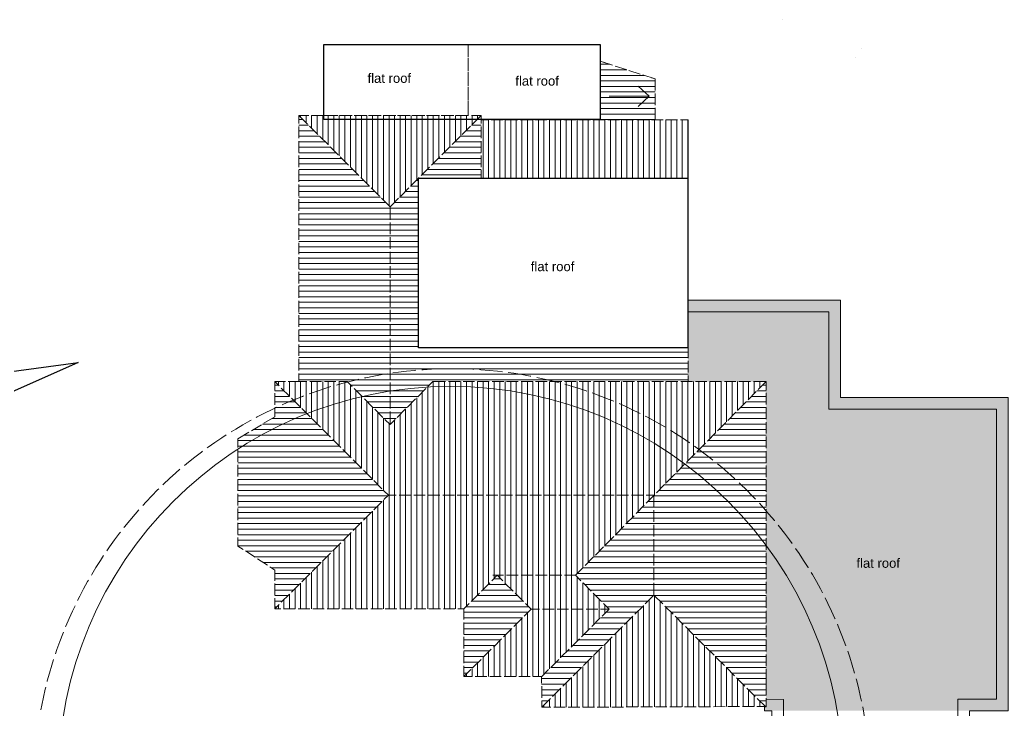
# Model space of a CAD drawing. Header units: millimetres. Extents: x -5841 to 140562, y 1006 to 102310.
# Drawn here: x 111245 to 136772, y 14093 to 31917 of the extents above; entities that cross this region are included whole.
import ezdxf

# ---------------------------------------------------------------- set-up
doc = ezdxf.new("R2010")
doc.units = ezdxf.units.MM
doc.header["$LTSCALE"] = 10
for name, color, linetype in [('PDF18_0', 7, 'Continuous'), ('PDF18_A010T4', 7, 'Continuous'), ('PDF18_Text', 7, 'Continuous')]:
    doc.layers.add(name, color=color, linetype=linetype)
doc.layers.add('PDF18_KD - WALL - LOADBEARING', color=253, linetype='Continuous', true_color=0xc0ab87)
doc.layers.add('PDF18_SURVEY_POINTS', color=251, linetype='Continuous', true_color=0x636466)
doc.styles.add('PDF ArialMT', font='arial.ttf')
picture_1 = doc.add_image_def('image6.png', size_in_pixel=(612, 2246))
picture_2 = doc.add_image_def('image7.png', size_in_pixel=(1380, 2192))

msp = doc.modelspace()

# ---------------------------------------------------------------- linework, layer by layer
at = {"layer": 'PDF18_0', "lineweight": 0}
for points in [[(119101.3, 30961.6), (119101.3, 31278), (119427.2, 31278)], [(119502.4, 31278), (119802.9, 31278)], [(119878.1, 31278), (120177.6, 31278)], [(120252.7, 31278), (120552.2, 31278)], [(120627.4, 31278), (120927.9, 31278)], [(121003.1, 31278), (121302.6, 31278)], [(121377.7, 31278), (121677.2, 31278)], [(121752.3, 31278), (122052.9, 31278)], [(122128, 31278), (122427.5, 31278)], [(122502.7, 31278), (122828.6, 31278), (122828.6, 30961.6)], [(122828.6, 31012.4), (122828.6, 31278), (122992.7, 31278)], [(123067.8, 31278), (123367.3, 31278)], [(123442.5, 31278), (123742, 31278)], [(123817.1, 31278), (124117.7, 31278)], [(124192.8, 31278), (124492.3, 31278)], [(124567.4, 31278), (124866.9, 31278)], [(124942.1, 31278), (125242.6, 31278)], [(125317.8, 31278), (125617.3, 31278)], [(125692.4, 31278), (125991.9, 31278)], [(126016.3, 31278), (126231.1, 31278), (126231.1, 30993.3)], [(126231.1, 31278), (126231.1, 31096), (126231.1, 31278), (126067.1, 31278)], [(122828.6, 30637.7), (122828.6, 30937.2)], [(119101.3, 30586.9), (119101.3, 30887.5)], [(122828.6, 30887.5), (122828.6, 30586.9)], [(126548.6, 30745.7), (126231.1, 30847.3), (126374, 30801.8)], [(126906.3, 30630.3), (126620.6, 30722.4)], [(119101.3, 30212.3), (119101.3, 30511.8)], [(122828.6, 30263.1), (122828.6, 30562.6)], [(122828.6, 30511.8), (122828.6, 30212.3)], [(127263, 30516), (126977.2, 30608.1)], [(127333.9, 30492.8), (127652.4, 30390.1), (127652.4, 30089.5), (127652.4, 30390.1), (127563.5, 30418.7)], [(119101.3, 29836.6), (119101.3, 30137.2)], [(122828.6, 29887.4), (122828.6, 30188)], [(122828.6, 30137.2), (122828.6, 29836.6)], [(126469.2, 29941.4), (127499, 29941.4), (127215.3, 30202.8)], [(127499, 29941.4), (127215.3, 29680)], [(119427.2, 29446.1), (119101.3, 29446.1), (119101.3, 29762.5)], [(122828.6, 29762.5), (122828.6, 29446.1), (122502.7, 29446.1)], [(122828.6, 29547.7), (122828.6, 29812.3)], [(118451.5, 29237.6), (118451.5, 29446.1), (118706.5, 29446.1)], [(118451.5, 29446.1), (118674.8, 29223.8)], [(119081.2, 29446.1), (118781.7, 29446.1)], [(119456.9, 29446.1), (119156.3, 29446.1)], [(119802.9, 29446.1), (119502.4, 29446.1)], [(119831.5, 29446.1), (119532, 29446.1)], [(120177.6, 29446.1), (119878.1, 29446.1)], [(120206.2, 29446.1), (119906.7, 29446.1)], [(120552.2, 29446.1), (120252.7, 29446.1)], [(120581.9, 29446.1), (120281.3, 29446.1)], [(120927.9, 29446.1), (120627.4, 29446.1)], [(120956.5, 29446.1), (120657, 29446.1)], [(121302.6, 29446.1), (121003.1, 29446.1)], [(121331.1, 29446.1), (121031.6, 29446.1)], [(121677.2, 29446.1), (121377.7, 29446.1)], [(121706.8, 29446.1), (121406.3, 29446.1)], [(122052.9, 29446.1), (121752.3, 29446.1)], [(122081.5, 29446.1), (121782, 29446.1)], [(122427.5, 29446.1), (122128, 29446.1)], [(122456.1, 29446.1), (122156.6, 29446.1)], [(122831.8, 29446.1), (122531.3, 29446.1)], [(123162, 29237.6), (123162, 29446.1), (122907, 29446.1)], [(123162, 29446.1), (122938.7, 29223.8)], [(126045.9, 29338.1), (126231.1, 29338.1), (126231.1, 29520.2), (126231.1, 29338.1)], [(118451.5, 28861.9), (118451.5, 29162.5)], [(118727.7, 29170.9), (118939.4, 28958.2)], [(122885.8, 29170.9), (122673.1, 28958.2)], [(123161, 29338.1), (123356.7, 29338.1)], [(123346.2, 29338.1), (123162, 29338.1)], [(123162, 29162.5), (123162, 28863)], [(123721.9, 29338.1), (123421.3, 29338.1)], [(123431.9, 29338.1), (123731.4, 29338.1)], [(124096.5, 29338.1), (123795.9, 29338.1)], [(123806.5, 29338.1), (124107.1, 29338.1)], [(124471.1, 29338.1), (124171.6, 29338.1)], [(124182.2, 29338.1), (124481.7, 29338.1)], [(124846.8, 29338.1), (124546.3, 29338.1)], [(124556.9, 29338.1), (124856.4, 29338.1)], [(125221.5, 29338.1), (124920.9, 29338.1)], [(124931.5, 29338.1), (125232.1, 29338.1)], [(125596.1, 29338.1), (125296.6, 29338.1)], [(125307.2, 29338.1), (125606.7, 29338.1)], [(125970.8, 29338.1), (125671.3, 29338.1)], [(125681.8, 29338.1), (125981.3, 29338.1)], [(126056.5, 29338.1), (126357, 29338.1)], [(126432.2, 29338.1), (126731.7, 29338.1)], [(126806.8, 29338.1), (127106.3, 29338.1)], [(127181.5, 29338.1), (127482, 29338.1)], [(127557.2, 29338.1), (127856.7, 29338.1)], [(127931.8, 29338.1), (128231.3, 29338.1)], [(128502.2, 29183.6), (128502.2, 29338.1), (128306.4, 29338.1)], [(128502.2, 25398.1), (128502.2, 29230.2), (128502.2, 28729.6)], [(128502.2, 28807.9), (128502.2, 29108.5)], [(118992.3, 28905.3), (119205, 28693.6)], [(122620.2, 28905.3), (122408.5, 28693.6)], [(118451.5, 28487.3), (118451.5, 28787.8)], [(119257.9, 28639.7), (119469.6, 28428)], [(122355.6, 28639.7), (122142.9, 28428)], [(123162, 28787.8), (123162, 28487.3)], [(128502.2, 28433.3), (128502.2, 28733.9)], [(118451.5, 28112.6), (118451.5, 28412.1)], [(119522.5, 28375.1), (119735.2, 28163.4)], [(122089.9, 28375.1), (121878.3, 28163.4)], [(123162, 28413.2), (123162, 28112.6)], [(128502.2, 28058.7), (128502.2, 28358.2)], [(119788.1, 28109.5), (119999.8, 27897.8)], [(121825.4, 28109.5), (121612.7, 27897.8)], [(118451.5, 27736.9), (118451.5, 28037.5)], [(120053.8, 27844.9), (120265.4, 27632.2)], [(121559.7, 27844.9), (121348.1, 27632.2)], [(121543.9, 27550.7), (121543.9, 27829), (121797.9, 27829)], [(121873, 27829), (122173.6, 27829)], [(122248.7, 27829), (122548.2, 27829)], [(122623.3, 27829), (122922.8, 27829)], [(122998, 27829), (123298.5, 27829)], [(123162, 28037.5), (123162, 27829)], [(123373.7, 27829), (123673.2, 27829)], [(123748.3, 27829), (124047.8, 27829)], [(124123, 27829), (124423.5, 27829)], [(124498.7, 27829), (124798.2, 27829)], [(124873.3, 27829), (125172.8, 27829)], [(125247.9, 27829), (125548.5, 27829)], [(125623.6, 27829), (125923.1, 27829)], [(125998.3, 27829), (126297.8, 27829)], [(126372.9, 27829), (126673.5, 27829)], [(126748.6, 27829), (127048.1, 27829)], [(127123.3, 27829), (127422.8, 27829)], [(127497.9, 27829), (127798.5, 27829)], [(127873.6, 27829), (128173.1, 27829)], [(128248.2, 27829), (128502.2, 27829)], [(128502.2, 27683), (128502.2, 27983.5)], [(118451.5, 27362.3), (118451.5, 27662.8)], [(120318.3, 27579.2), (120531.1, 27367.6)], [(121295.2, 27579.2), (121082.4, 27367.6)], [(128502.2, 27308.3), (128502.2, 27608.9)], [(120584, 27314.7), (120806.2, 27091.4), (121029.5, 27314.7)], [(121543.9, 27176), (121543.9, 27476.6)], [(118451.5, 26987.6), (118451.5, 27287.1)], [(120806.2, 27091.4), (120806.2, 26754.8)], [(121543.9, 26801.4), (121543.9, 27100.9)], [(128502.2, 26933.7), (128502.2, 27233.2)], [(118451.5, 26613), (118451.5, 26912.5)], [(128502.2, 26558), (128502.2, 26858.5)], [(120806.2, 26679.7), (120806.2, 26380.2)], [(121543.9, 26425.7), (121543.9, 26726.2)], [(118451.5, 26237.3), (118451.5, 26537.9)], [(120806.2, 26305), (120806.2, 26004.5)], [(121543.9, 26051), (121543.9, 26351.6)], [(128502.2, 26183.3), (128502.2, 26483.9)], [(118451.5, 25862.7), (118451.5, 26162.2)], [(128502.2, 25808.7), (128502.2, 26108.2)], [(118451.5, 25488), (118451.5, 25787.5)], [(120806.2, 25930.4), (120806.2, 25629.8)], [(121543.9, 25676.4), (121543.9, 25975.9)], [(120806.2, 25554.7), (120806.2, 25255.2)], [(121543.9, 25300.7), (121543.9, 25601.3)], [(128502.2, 25433), (128502.2, 25733.6)], [(118451.5, 25112.3), (118451.5, 25412.9)], [(128502.2, 25058.4), (128502.2, 25358.9)], [(118451.5, 24737.7), (118451.5, 25037.2)], [(120806.2, 25180.1), (120806.2, 24879.5)], [(121543.9, 24926.1), (121543.9, 25226.6)], [(120806.2, 24805.4), (120806.2, 24504.9)], [(121543.9, 24551.4), (121543.9, 24850.9)], [(128502.2, 24683.7), (128502.2, 24983.2)], [(118451.5, 24363), (118451.5, 24662.5)], [(128502.2, 24676.3), (132437, 24676.3), (132437, 22166), (136771.8, 22166), (136771.8, 14081.6), (135771.7, 14081.6), (135771.7, 8693.8), (130667.5, 8693.8), (130667.5, 14076.3), (130477, 14080.5), (130477, 14188.5)], [(128502.2, 24308), (128502.2, 24608.6)], [(118451.5, 23987.3), (118451.5, 24287.9)], [(120806.2, 24429.7), (120806.2, 24130.2)], [(121543.9, 24175.7), (121543.9, 24476.3)], [(128502.2, 24376.8), (132137.5, 24376.8), (132137.5, 21866.5), (136472.3, 21866.5), (136472.3, 14381.1), (135472.2, 14381.1), (135472.2, 8993.3), (130967, 8993.3), (130967, 14368.4), (130517.2, 14380)], [(120806.2, 24055.1), (120806.2, 23754.5)], [(121543.9, 23801.1), (121543.9, 24101.6)], [(128502.2, 23933.4), (128502.2, 24233.9)], [(118451.5, 23612.7), (118451.5, 23912.2)], [(128502.2, 23558.7), (128502.2, 23858.2)], [(118451.5, 23238.1), (118451.5, 23537.6)], [(120806.2, 23680.4), (120806.2, 23379.9)], [(121797.9, 23448.7), (121543.9, 23448.7), (121543.9, 23725.9)], [(120806.2, 23304.7), (120806.2, 23005.2)], [(122173.6, 23448.7), (121873, 23448.7)], [(122548.2, 23448.7), (122248.7, 23448.7)], [(122922.8, 23448.7), (122623.3, 23448.7)], [(123298.5, 23448.7), (122998, 23448.7)], [(123673.2, 23448.7), (123373.7, 23448.7)], [(124047.8, 23448.7), (123748.3, 23448.7)], [(124423.5, 23448.7), (124123, 23448.7)], [(124798.2, 23448.7), (124498.7, 23448.7)], [(125172.8, 23448.7), (124873.3, 23448.7)], [(125548.5, 23448.7), (125247.9, 23448.7)], [(125923.1, 23448.7), (125623.6, 23448.7)], [(126297.8, 23448.7), (125998.3, 23448.7)], [(126673.5, 23448.7), (126372.9, 23448.7)], [(127048.1, 23448.7), (126748.6, 23448.7)], [(127422.8, 23448.7), (127123.3, 23448.7)], [(127798.5, 23448.7), (127497.9, 23448.7)], [(128173.1, 23448.7), (127873.6, 23448.7)], [(128502.2, 23448.7), (128248.2, 23448.7)], [(128502.2, 23184.1), (128502.2, 23483.6)], [(118451.5, 22862.4), (118451.5, 23162.9)], [(128502.2, 22808.4), (128502.2, 23109)], [(118451.5, 22787.2), (118451.5, 22578.7), (118179.5, 22578.7)], [(120806.2, 22930.1), (120806.2, 22629.5)], [(128502.2, 22578.7), (128502.2, 22733.3)], [(118104.4, 22578.7), (117831.3, 22578.7), (117831.3, 22349.1)], [(117831.3, 22578.7), (117946.7, 22463.4)], [(118662.1, 22578.7), (118451.5, 22578.7)], [(119036.7, 22578.7), (118736.2, 22578.7)], [(119411.4, 22578.7), (119111.9, 22578.7)], [(119827.3, 22447.5), (119697.1, 22578.7), (119486.5, 22578.7)], [(120806.2, 22555.5), (120806.2, 22254.9)], [(122242.3, 22578.7), (121916.4, 22578.7), (121786.2, 22447.5)], [(122617, 22578.7), (122317.5, 22578.7)], [(122991.6, 22578.7), (122692.1, 22578.7)], [(123367.3, 22578.7), (123066.8, 22578.7)], [(123742, 22578.7), (123442.5, 22578.7)], [(124116.6, 22578.7), (123817.1, 22578.7)], [(124492.3, 22578.7), (124191.7, 22578.7)], [(124866.9, 22578.7), (124567.4, 22578.7)], [(125241.6, 22578.7), (124942.1, 22578.7)], [(125617.3, 22578.7), (125316.7, 22578.7)], [(125991.9, 22578.7), (125692.4, 22578.7)], [(126366.6, 22578.7), (126067.1, 22578.7)], [(126742.3, 22578.7), (126441.7, 22578.7)], [(127116.9, 22578.7), (126816.3, 22578.7)], [(127491.5, 22578.7), (127192, 22578.7)], [(127867.2, 22578.7), (127566.7, 22578.7)], [(128241.9, 22578.7), (127941.3, 22578.7)], [(128616.5, 22578.7), (128317, 22578.7)], [(128992.2, 22578.7), (128691.7, 22578.7)], [(129366.9, 22578.7), (129066.3, 22578.7)], [(129741.5, 22578.7), (129442, 22578.7)], [(130117.2, 22578.7), (129816.6, 22578.7)], [(130517.2, 22358.6), (130517.2, 22578.7), (130191.3, 22578.7)], [(130317.2, 22375.5), (130517.2, 22578.7)], [(117831.3, 22275), (117831.3, 21974.4)], [(117999.6, 22410.5), (118211.3, 22198.8)], [(119880.2, 22394.6), (120092.9, 22182.9)], [(121733.3, 22394.6), (121520.6, 22182.9)], [(130054.8, 22107.8), (130265.4, 22321.6)], [(130517.2, 22283.5), (130517.2, 21982.9)], [(118264.2, 22145.9), (118476.9, 21933.2)], [(120145.8, 22130), (120357.5, 21917.3)], [(120806.2, 22179.8), (120806.2, 21880.3)], [(121467.7, 22130), (121256, 21917.3)], [(129791.2, 21841.1), (130001.8, 22054.9)], [(117548.8, 21501.4), (117831.3, 21670.7), (117831.3, 21899.3)], [(118529.8, 21880.3), (118741.5, 21668.6)], [(120410.4, 21864.4), (120623.1, 21652.7)], [(120806.2, 21805.1), (120806.2, 21468.6), (120676.1, 21598.8)], [(121202, 21864.4), (120990.4, 21652.7)], [(129528.8, 21573.4), (129738.3, 21787.1)], [(130517.2, 21907.8), (130517.2, 21608.3)], [(117227, 21308.8), (117484.2, 21463.3)], [(118794.4, 21615.7), (119007.1, 21403)], [(120937.5, 21598.8), (120806.2, 21468.6)], [(129265.3, 21306.7), (129475.9, 21520.4)], [(130517.2, 21533.1), (130517.2, 21233.6)], [(116879.9, 20878), (116879.9, 21101.3), (117162.5, 21270.7)], [(119060, 21350), (119271.7, 21138.4)], [(129002.8, 21038.9), (129212.4, 21252.7)], [(119325.7, 21085.5), (119537.3, 20872.8)], [(128739.3, 20772.2), (128949.9, 20986)], [(130517.2, 21158.5), (130517.2, 20857.9)], [(116879.9, 20503.4), (116879.9, 20804)], [(119590.2, 20819.8), (119802.9, 20608.2)], [(128475.8, 20504.5), (128686.4, 20718.2)], [(130517.2, 20782.8), (130517.2, 20483.3)], [(116879.9, 20128.8), (116879.9, 20428.3)], [(119855.9, 20554.2), (120067.5, 20342.5)], [(128213.3, 20237.8), (128423.9, 20451.5)], [(120120.4, 20289.6), (120333.2, 20078)], [(127949.8, 19970), (128160.4, 20183.8)], [(130517.2, 20408.2), (130517.2, 20108.7)], [(116879.9, 19753.1), (116879.9, 20053.6)], [(120386.1, 20024), (120597.7, 19812.3)], [(127687.3, 19703.3), (127897.9, 19917.1)], [(130517.2, 20033.5), (130517.2, 19733)], [(116879.9, 19378.4), (116879.9, 19679)], [(120650.7, 19529.8), (120766, 19645.1), (120650.7, 19759.4)], [(130517.2, 19658.9), (130517.2, 19358.3)], [(120386.1, 19265.2), (120597.7, 19476.8)], [(120766, 19645.1), (120968.1, 19645.1)], [(121043.3, 19645.1), (121343.8, 19645.1)], [(121419, 19645.1), (121718.5, 19645.1)], [(121793.6, 19645.1), (122093.1, 19645.1)], [(122168.3, 19645.1), (122468.8, 19645.1)], [(122544, 19645.1), (122843.5, 19645.1)], [(122918.6, 19645.1), (123218.1, 19645.1)], [(123293.2, 19645.1), (123593.8, 19645.1)], [(123668.9, 19645.1), (123968.4, 19645.1)], [(124043.6, 19645.1), (124343.1, 19645.1)], [(124418.2, 19645.1), (124718.8, 19645.1)], [(124793.9, 19645.1), (125093.4, 19645.1)], [(125168.6, 19645.1), (125468.1, 19645.1)], [(125543.2, 19645.1), (125843.8, 19645.1)], [(125918.9, 19645.1), (126218.4, 19645.1)], [(126293.5, 19645.1), (126593, 19645.1)], [(126668.2, 19645.1), (126968.7, 19645.1)], [(127043.9, 19645.1), (127343.4, 19645.1)], [(127621.7, 19329.7), (127621.7, 19645.1), (127418.5, 19645.1)], [(127423.8, 19435.6), (127634.4, 19649.3)], [(116879.9, 19003.8), (116879.9, 19303.3)], [(120120.4, 18999.5), (120333.2, 19212.3)], [(127161.4, 19168.9), (127372, 19382.7)], [(127621.7, 18955.1), (127621.7, 19254.6)], [(130517.2, 19283.2), (130517.2, 18983.7)], [(116879.9, 18628.1), (116879.9, 18928.6)], [(119855.9, 18735), (120067.5, 18946.6)], [(126897.8, 18901.1), (127108.4, 19114.9)], [(130517.2, 18908.5), (130517.2, 18608)], [(119590.2, 18469.3), (119802.9, 18681)], [(126635.4, 18633.4), (126846, 18848.2)], [(127621.7, 18579.4), (127621.7, 18880)], [(117010.1, 18246), (116879.9, 18330.7), (116879.9, 18554)], [(119325.7, 18203.7), (119537.3, 18416.4)], [(126371.9, 18366.7), (126582.5, 18580.5)], [(127621.7, 18204.8), (127621.7, 18505.3)], [(130517.2, 18533.9), (130517.2, 18233.3)], [(117324.4, 18041.8), (117072.5, 18204.8)], [(119060, 17939.1), (119271.7, 18150.8)], [(126109.4, 18098.9), (126318.9, 18312.7)], [(127621.7, 17830.1), (127621.7, 18129.6)], [(130517.2, 18158.2), (130517.2, 17858.7)], [(117638.7, 17837.5), (117386.8, 18000.5)], [(118794.4, 17673.5), (119007.1, 17886.2)], [(125845.9, 17832.2), (126056.5, 18046)], [(117831.3, 17436.4), (117831.3, 17711.6), (117702.2, 17796.3)], [(118529.8, 17408.9), (118741.5, 17620.6)], [(125594, 17576.1), (125793, 17778.3)], [(127621.7, 17454.4), (127621.7, 17755)], [(130517.2, 17783.6), (130517.2, 17483)], [(117831.3, 17061.8), (117831.3, 17361.3)], [(123382.1, 17381.4), (123170.5, 17169.7)], [(123436.1, 17435.4), (123576.9, 17576.1), (123721.9, 17430.1)], [(123461.5, 17576.1), (123739.8, 17576.1)], [(123775.8, 17377.2), (123987.5, 17164.4)], [(123815, 17576.1), (124115.5, 17576.1)], [(124189.6, 17576.1), (124490.2, 17576.1)], [(124565.3, 17576.1), (124864.8, 17576.1)], [(124940, 17576.1), (125240.5, 17576.1)], [(125314.6, 17576.1), (125594, 17576.1), (125737.9, 17431.1)], [(125790.8, 17378.2), (126001.4, 17164.4)], [(127393.1, 16837.4), (127621.7, 17065), (127621.7, 17380.3)], [(130517.2, 17408.9), (130517.2, 17108.4)], [(118264.2, 17143.3), (118476.9, 17356)], [(123117.6, 17116.8), (122904.8, 16904.1)], [(124040.4, 17111.5), (124252.1, 16899.9)], [(126054.4, 17111.5), (126266, 16898.8)], [(117983.7, 16710.4), (117831.3, 16710.4), (117831.3, 16986.7)], [(117999.6, 16878.7), (118211.3, 17090.4)], [(122851.9, 16851.2), (122711.2, 16710.4)], [(127849.3, 16837.4), (127621.7, 17065)], [(130517.2, 17033.2), (130517.2, 16733.7)], [(117831.3, 16710.4), (117946.7, 16825.8)], [(118359.4, 16710.4), (118058.9, 16710.4)], [(118734.1, 16710.4), (118434.6, 16710.4)], [(119108.7, 16710.4), (118809.2, 16710.4)], [(119484.4, 16710.4), (119183.8, 16710.4)], [(119859, 16710.4), (119559.5, 16710.4)], [(120233.7, 16710.4), (119934.2, 16710.4)], [(120609.4, 16710.4), (120308.8, 16710.4)], [(120984, 16710.4), (120684.5, 16710.4)], [(121358.7, 16710.4), (121059.2, 16710.4)], [(121734.4, 16710.4), (121433.8, 16710.4)], [(122109, 16710.4), (121809.5, 16710.4)], [(122483.6, 16710.4), (122184.1, 16710.4)], [(122711.2, 16435.3), (122711.2, 16710.4), (122558.8, 16710.4)], [(124271.1, 16519.9), (124451, 16700.9), (124670.1, 16700.9)], [(124306, 16847), (124451, 16700.9)], [(124744.2, 16700.9), (125044.7, 16700.9)], [(125119.9, 16700.9), (125419.4, 16700.9)], [(125494.5, 16700.9), (125795.1, 16700.9)], [(125869.2, 16700.9), (126169.7, 16700.9)], [(126244.9, 16700.9), (126462.9, 16700.9), (126281.9, 16521)], [(126318.9, 16845.9), (126462.9, 16700.9)], [(127127.5, 16571.8), (127340.2, 16783.5)], [(128114.9, 16571.8), (127902.2, 16783.5)], [(130517.2, 16658.6), (130517.2, 16358)], [(122711.2, 16060.6), (122711.2, 16361.2)], [(124005.5, 16255.4), (124218.2, 16467)], [(126017.3, 16255.4), (126229, 16467)], [(126862.9, 16306.2), (127074.6, 16518.9)], [(128379.5, 16306.2), (128167.8, 16518.9)], [(123740.9, 15989.7), (123952.6, 16202.4)], [(125751.7, 15989.7), (125964.4, 16202.4)], [(126597.3, 16041.6), (126810, 16253.2)], [(128645.1, 16041.6), (128433.4, 16253.2)], [(130517.2, 16283.9), (130517.2, 15983.4)], [(122711.2, 15686), (122711.2, 15985.5)], [(123475.3, 15725.1), (123688, 15936.8)], [(125487.1, 15725.1), (125698.8, 15936.8)], [(126332.7, 15775.9), (126544.4, 15988.7)], [(128909.7, 15775.9), (128698, 15988.7)], [(130517.2, 15908.2), (130517.2, 15608.7)], [(122711.2, 15310.3), (122711.2, 15610.9)], [(123210.7, 15459.5), (123422.4, 15671.2)], [(125221.5, 15459.5), (125434.2, 15672.2)], [(126067.1, 15511.4), (126279.8, 15723)], [(129175.3, 15511.4), (128963.6, 15723)], [(122945.1, 15193.9), (123156.7, 15406.6)], [(124956.9, 15194.9), (125168.6, 15406.6)], [(125802.5, 15245.7), (126014.1, 15458.5)], [(129440.9, 15245.7), (129228.2, 15458.5)], [(130517.2, 15533.6), (130517.2, 15233)], [(122930.2, 14961.1), (122711.2, 14961.1), (122711.2, 15236.2)], [(122711.2, 14961.1), (122892.1, 15141)], [(124902.9, 15142), (124723, 14961.1), (124505, 14961.1)], [(125536.9, 14981.2), (125749.6, 15192.8)], [(129705.5, 14981.2), (129493.9, 15192.8)], [(130517.2, 15159), (130517.2, 14858.4)], [(123304.9, 14961.1), (123004.3, 14961.1)], [(123679.5, 14961.1), (123380, 14961.1)], [(124054.2, 14961.1), (123754.7, 14961.1)], [(124429.9, 14961.1), (124129.3, 14961.1)], [(124722, 14790.7), (124722, 14961.1)], [(125272.3, 14715.5), (125483.9, 14928.2)], [(129971.2, 14715.5), (129758.4, 14928.2)], [(130517.2, 14937.8), (130517.2, 14638.3)], [(124724.1, 14415), (124723, 14715.5)], [(125006.6, 14450.9), (125219.4, 14662.6)], [(130235.7, 14450.9), (130024.1, 14662.6)], [(130517.2, 14783.3), (130517.2, 14483.8)], [(124725.1, 14169.4), (124953.7, 14398)], [(124959, 14170.5), (124725.1, 14169.4), (124725.1, 14339.8)], [(130517.2, 14408.6), (130517.2, 14188.5), (130283.4, 14187.4)], [(130517.2, 14169.4), (130288.6, 14398)], [(125333.7, 14171.6), (125034.2, 14170.5)], [(125709.4, 14172.6), (125408.8, 14171.6)], [(126084, 14173.7), (125783.4, 14172.6)], [(126458.6, 14174.7), (126159.1, 14173.7)], [(126834.3, 14175.8), (126533.8, 14174.7)], [(127209, 14177.9), (126908.4, 14176.8)], [(127583.6, 14179), (127284.1, 14177.9)], [(127959.3, 14180), (127658.8, 14179)], [(128334, 14181.1), (128033.4, 14180)], [(128708.6, 14182.1), (128409.1, 14181.1)], [(129084.3, 14183.2), (128783.7, 14182.1)], [(129458.9, 14185.3), (129158.4, 14184.3)], [(129833.6, 14186.4), (129534.1, 14185.3)], [(130208.2, 14187.4), (129908.7, 14186.4)]]:
    msp.add_lwpolyline(points, dxfattribs=at)
for points in [[(126231.1, 30720.3), (126231.1, 31020.9)], [(126231.1, 30345.7), (126231.1, 30645.2)], [(127652.4, 30390.1), (127652.4, 30089.5)], [(126231.1, 29971), (126231.1, 30270.5)], [(126231.1, 29595.3), (126231.1, 29895.9)], [(127652.4, 30014.4), (127652.4, 29714.9)], [(127652.4, 30014.4), (127652.4, 29714.9)], [(127652.4, 29639.8), (127652.4, 29338.1)], [(127652.4, 29639.8), (127652.4, 29338.1)]]:
    msp.add_lwpolyline(points, close=True, dxfattribs=at)
at = {"layer": 'PDF18_0', "color": 6, "lineweight": 0}
for points in [[(120735.3, 22777.7), (120600.9, 22756.5), (120391.4, 22718.4), (120181.8, 22677.2), (120149, 22669.8)], [(121476.1, 22868.7), (121448.6, 22865.5), (121235.9, 22845.4), (121024.2, 22820), (120883.5, 22799.9)], [(122221.2, 22906.8), (122087.8, 22903.6), (121874.1, 22895.2), (121661.3, 22882.5), (121624.3, 22880.4)], [(122967.3, 22894.1), (122941.9, 22895.2), (122728.1, 22903.6), (122514.3, 22907.9), (122370.4, 22907.9)], [(123710.2, 22829.6), (123580, 22845.4), (123367.3, 22865.5), (123154.6, 22882.5), (123115.4, 22885.7)], [(124446.8, 22714.2), (124424.6, 22718.4), (124214, 22756.5), (124003.4, 22790.4), (123858.4, 22810.5)], [(120003, 22638), (119973.3, 22630.6), (119765.9, 22580.9), (119559.5, 22526.9), (119425.1, 22488.8)], [(125173.9, 22548.1), (125050, 22580.9), (124842.6, 22630.6), (124634.1, 22677.2), (124593.9, 22684.6)], [(125888.2, 22332.2), (125869.2, 22339.6), (125666, 22406.2), (125461.7, 22468.7), (125317.8, 22508.9)], [(119282.3, 22446.5), (119150, 22406.2), (118946.8, 22339.6), (118745.7, 22268.7), (118715, 22258.1)], [(126585.6, 22067.6), (126469.2, 22116.3), (126270.3, 22194.6), (126070.2, 22268.7), (126029, 22283.5)], [(118575.3, 22206.2), (118544.6, 22194.6), (118346.7, 22116.3), (118149.9, 22034.8), (118023.9, 21978.7)], [(127264, 21756.4), (127247.1, 21764.9), (127055.5, 21858), (126861.9, 21948), (126723.2, 22009.4)], [(117887.4, 21917.3), (117760.4, 21858), (117568.9, 21764.9), (117378.4, 21667.5), (117353, 21652.7)], [(117220.7, 21582.9), (117190, 21565.9), (117004.8, 21461.2), (116820.6, 21352.2), (116705.3, 21281.3)], [(127918, 21397.7), (127811.2, 21461.2), (127624.9, 21565.9), (127437.6, 21667.5), (127396.3, 21687.6)], [(116579.3, 21201.9), (116459.8, 21124.6), (116283, 21005), (116107.3, 20882.3), (116086.2, 20866.4)], [(128546.7, 20995.5), (128532.9, 21005), (128356.2, 21124.6), (128176.3, 21240), (128046.1, 21320.4)], [(115965.5, 20778.6), (115935.9, 20756.3), (115765.5, 20626.2), (115598.3, 20493.9), (115496.7, 20409.2)], [(129144.6, 20551), (129049.4, 20626.2), (128880, 20756.3), (128707.5, 20882.3), (128668.4, 20909.8)], [(129711.9, 20066.3), (129702.3, 20075.8), (129542.5, 20218.7), (129381.7, 20357.4), (129261, 20456.8)], [(115382.4, 20312.9), (115272.3, 20218.7), (115113.6, 20075.8), (114957, 19929.8), (114940, 19912.9)], [(130244.2, 19542.5), (130161.7, 19629.2), (130011.4, 19781.6), (129857.9, 19929.8), (129820.9, 19964.7)], [(114832.1, 19809.2), (114804.6, 19781.6), (114654.3, 19629.2), (114507.2, 19474.7), (114419.3, 19378.4)], [(130738.4, 18984.7), (130732.1, 18994.3), (130593.4, 19157.2), (130452.7, 19317), (130345.8, 19434.5)], [(114318.8, 19267.3), (114221.4, 19157.2), (114083.9, 18994.3), (113949.5, 18828.1), (113935.7, 18810.1)], [(113843.6, 18692.6), (113818.2, 18659.8), (113690.2, 18488.4), (113566.3, 18314.8), (113493.3, 18210.1)], [(131193.5, 18393.1), (131125.8, 18488.4), (130997.7, 18659.8), (130866.5, 18828.1), (130832.6, 18869.4)], [(131607.3, 17773), (131602, 17780.4), (131488.8, 17961.4), (131370.2, 18139.1), (131279.2, 18271.4)], [(113409.7, 18086.2), (113327.2, 17961.4), (113212.9, 17780.4), (113102.8, 17597.3), (113093.3, 17580.4)], [(131975.6, 17124.2), (131922.7, 17225.8), (131819, 17413.1), (131713.1, 17597.3), (131684.6, 17644.9)], [(113018.1, 17451.2), (112995.9, 17413.1), (112893.3, 17225.8), (112793.8, 17036.4), (112737.7, 16924.2)], [(132300.5, 16452.2), (132297.3, 16458.6), (132209.5, 16653.3), (132117.4, 16845.9), (132044.4, 16991.9)], [(112672.1, 16790.9), (112606.5, 16653.3), (112518.6, 16458.6), (112434, 16262.8), (112427.6, 16245.8)], [(112371.5, 16107.2), (112353.5, 16064.9), (112277.3, 15864.8), (112205.4, 15663.8), (112165.1, 15547.4)], [(132575.6, 15759), (132537.6, 15864.8), (132461.4, 16064.9), (132380.9, 16262.8), (132358.7, 16314.6)], [(132804.2, 15048.9), (132803.2, 15053.1), (132742.9, 15258.4), (132678.3, 15461.6), (132625.4, 15618.3)], [(112118.6, 15405.5), (112072, 15258.4), (112011.7, 15053.1), (111955.6, 14847.8), (111952.4, 14833)], [(132983.1, 14325), (132959.8, 14433), (132912.2, 14640.4), (132859.3, 14847.8), (132844.5, 14905)], [(111915.4, 14688), (111903.7, 14640.4), (111855.1, 14433), (111811.7, 14223.4), (111789.5, 14104.9)], [(133111.2, 13589.5), (133111.2, 13591.6), (133079.4, 13803.3), (133043.4, 14013.9), (133012.7, 14179)]]:
    msp.add_lwpolyline(points, dxfattribs=at)
at = {"layer": 'PDF18_0', "color": 3, "lineweight": 0}
msp.add_circle((122374.2, 12317.4), 10134.9, dxfattribs=at)
at = {"layer": 'PDF18_A010T4', "lineweight": 25}
msp.add_lwpolyline([(109364.9, 22616.8), (112754.6, 23073), (109628.4, 21685.5)], dxfattribs=at)
at = {"layer": 'PDF18_KD - WALL - LOADBEARING', "color": 252, "lineweight": 0, "true_color": 0x939598}
for points in [[(126231.1, 30767.9), (126480.9, 30767.9)], [(126231.1, 30625), (126924.3, 30625)], [(126231.1, 30482.2), (127368.8, 30482.2)], [(126231.1, 30339.3), (127652.4, 30339.3)], [(126231.1, 30196.4), (127652.4, 30196.4)], [(126231.1, 30053.6), (127652.4, 30053.6)], [(126231.1, 29910.7), (127652.4, 29910.7)], [(126231.1, 29767.8), (127652.4, 29767.8)], [(126231.1, 29624.9), (127652.4, 29624.9)], [(118495.9, 29402.7), (118495.9, 29446.1)], [(118638.8, 29259.8), (118638.8, 29446.1)], [(118781.7, 29117), (118781.7, 29446.1)], [(118924.6, 28974.1), (118924.6, 29446.1)], [(119067.4, 28831.2), (119067.4, 29446.1)], [(119210.3, 28688.3), (119210.3, 29446.1)], [(119353.2, 28545.5), (119353.2, 29446.1)], [(119496, 28402.6), (119496, 29446.1)], [(119638.9, 28259.7), (119638.9, 29446.1)], [(119781.8, 28116.9), (119781.8, 29446.1)], [(119924.7, 27974), (119924.7, 29446.1)], [(120067.5, 27831.1), (120067.5, 29446.1)], [(120210.4, 27688.2), (120210.4, 29446.1)], [(120353.3, 27545.4), (120353.3, 29446.1)], [(120496.1, 27402.5), (120496.1, 29446.1)], [(120639, 27259.6), (120639, 29446.1)], [(120781.9, 27116.8), (120781.9, 29446.1)], [(120924.8, 27209.9), (120924.8, 29446.1)], [(121067.6, 27352.8), (121067.6, 29446.1)], [(121210.5, 27495.6), (121210.5, 29446.1)], [(121353.4, 27638.5), (121353.4, 29446.1)], [(121496.2, 27781.4), (121496.2, 29446.1)], [(121639.1, 27924.2), (121639.1, 29446.1)], [(121782, 28067.1), (121782, 29446.1)], [(121924.9, 28210), (121924.9, 29446.1)], [(122067.7, 28352.9), (122067.7, 29446.1)], [(122210.6, 28495.7), (122210.6, 29446.1)], [(122353.5, 28637.5), (122353.5, 29446.1)], [(122496.3, 28780.4), (122496.3, 29446.1)], [(122639.2, 28923.3), (122639.2, 29446.1)], [(122782.1, 29066.2), (122782.1, 29446.1)], [(122925, 29209), (122925, 29446.1)], [(123067.8, 29351.9), (123067.8, 29446.1)], [(126231.1, 29482.1), (127652.4, 29482.1)], [(118451.5, 29339.2), (118559.4, 29339.2)], [(118451.5, 29196.3), (118702.3, 29196.3)], [(122911.2, 29196.3), (123162, 29196.3)], [(123054.1, 29339.2), (123162, 29339.2)], [(123210.7, 27829), (123210.7, 29338.1)], [(123353.6, 27829), (123353.6, 29338.1)], [(123496.4, 27829), (123496.4, 29338.1)], [(123639.3, 27829), (123639.3, 29338.1)], [(123782.2, 27829), (123782.2, 29338.1)], [(123925.1, 27829), (123925.1, 29338.1)], [(124067.9, 27829), (124067.9, 29338.1)], [(124210.8, 27829), (124210.8, 29338.1)], [(124353.7, 27829), (124353.7, 29338.1)], [(124496.5, 27829), (124496.5, 29338.1)], [(124639.4, 27829), (124639.4, 29338.1)], [(124782.3, 27829), (124782.3, 29338.1)], [(124925.2, 27829), (124925.2, 29338.1)], [(125068, 27829), (125068, 29338.1)], [(125210.9, 27829), (125210.9, 29338.1)], [(125353.8, 27829), (125353.8, 29338.1)], [(125496.6, 27829), (125496.6, 29338.1)], [(125639.5, 27829), (125639.5, 29338.1)], [(125782.4, 27829), (125782.4, 29338.1)], [(125925.3, 27829), (125925.3, 29338.1)], [(126068.1, 27829), (126068.1, 29338.1)], [(126211, 27829), (126211, 29338.1)], [(126231.1, 29339.2), (127652.4, 29339.2)], [(126353.9, 27829), (126353.9, 29338.1)], [(126496.7, 27829), (126496.7, 29338.1)], [(126639.6, 27829), (126639.6, 29338.1)], [(126782.5, 27829), (126782.5, 29338.1)], [(126925.4, 27829), (126925.4, 29338.1)], [(127068.2, 27829), (127068.2, 29338.1)], [(127211.1, 27829), (127211.1, 29338.1)], [(127354, 27829), (127354, 29338.1)], [(127496.8, 27829), (127496.8, 29338.1)], [(127639.7, 27829), (127639.7, 29338.1)], [(127782.6, 27829), (127782.6, 29338.1)], [(127925.5, 27829), (127925.5, 29338.1)], [(128068.3, 27829), (128068.3, 29338.1)], [(128211.2, 27829), (128211.2, 29338.1)], [(128354.1, 27829), (128354.1, 29338.1)], [(128496.9, 27829), (128496.9, 29338.1)], [(118451.5, 29053.5), (118845.2, 29053.5)], [(118451.5, 28910.6), (118988.1, 28910.6)], [(122625.5, 28910.6), (123162, 28910.6)], [(122768.3, 29053.5), (123162, 29053.5)], [(118451.5, 28767.7), (119130.9, 28767.7)], [(118451.5, 28624.8), (119273.8, 28624.8)], [(122339.7, 28624.8), (123162, 28624.8)], [(122482.6, 28767.7), (123162, 28767.7)], [(118451.5, 28482), (119416.7, 28482)], [(118451.5, 28339.1), (119559.5, 28339.1)], [(122054, 28339.1), (123162, 28339.1)], [(122196.8, 28482), (123162, 28482)], [(118451.5, 28196.2), (119702.4, 28196.2)], [(121911.1, 28196.2), (123162, 28196.2)], [(118451.5, 28053.4), (119845.3, 28053.4)], [(118451.5, 27910.5), (119988.2, 27910.5)], [(121625.4, 27910.5), (123162, 27910.5)], [(121768.2, 28053.4), (123162, 28053.4)], [(118451.5, 27767.6), (120131, 27767.6)], [(118451.5, 27624.7), (120273.9, 27624.7)], [(121339.6, 27624.7), (121543.9, 27624.7)], [(121482.5, 27767.6), (121543.9, 27767.6)], [(118451.5, 27481.9), (120416.8, 27481.9)], [(118451.5, 27339), (120559.6, 27339)], [(121053.9, 27339), (121543.9, 27339)], [(121196.7, 27481.9), (121543.9, 27481.9)], [(118451.5, 27196.1), (120702.5, 27196.1)], [(120911, 27196.1), (121543.9, 27196.1)], [(118451.5, 27053.3), (120806.2, 27053.3), (121543.9, 27053.3)], [(118451.5, 26910.4), (120806.2, 26910.4), (121543.9, 26910.4)], [(118451.5, 26767.5), (120806.2, 26767.5), (121543.9, 26767.5)], [(118451.5, 26624.6), (120806.2, 26624.6), (121543.9, 26624.6)], [(118451.5, 26481.8), (120806.2, 26481.8), (121543.9, 26481.8)], [(118451.5, 26338.9), (120806.2, 26338.9), (121543.9, 26338.9)], [(118451.5, 26196), (120806.2, 26196), (121543.9, 26196)], [(118451.5, 26053.2), (120806.2, 26053.2), (121543.9, 26053.2)], [(118451.5, 25910.3), (120806.2, 25910.3), (121543.9, 25910.3)], [(118451.5, 25767.4), (120806.2, 25767.4), (121543.9, 25767.4)], [(118451.5, 25624.5), (120806.2, 25624.5), (121543.9, 25624.5)], [(118451.5, 25481.7), (120806.2, 25481.7), (121543.9, 25481.7)], [(118451.5, 25338.8), (120806.2, 25338.8), (121543.9, 25338.8)], [(118451.5, 25195.9), (120806.2, 25195.9), (121543.9, 25195.9)], [(118451.5, 25053.1), (120806.2, 25053.1), (121543.9, 25053.1)], [(118451.5, 24910.2), (120806.2, 24910.2), (121543.9, 24910.2)], [(118451.5, 24767.3), (120806.2, 24767.3), (121543.9, 24767.3)], [(118451.5, 24624.4), (120806.2, 24624.4), (121543.9, 24624.4)], [(118451.5, 24481.6), (120806.2, 24481.6), (121543.9, 24481.6)], [(118451.5, 24338.7), (120806.2, 24338.7), (121543.9, 24338.7)], [(118451.5, 24195.8), (120806.2, 24195.8), (121543.9, 24195.8)], [(118451.5, 24053), (120806.2, 24053), (121543.9, 24053)], [(118451.5, 23910.1), (120806.2, 23910.1), (121543.9, 23910.1)], [(118451.5, 23767.2), (120806.2, 23767.2), (121543.9, 23767.2)], [(118451.5, 23624.3), (120806.2, 23624.3), (121543.9, 23624.3)], [(118451.5, 23481.5), (120806.2, 23481.5), (121543.9, 23481.5)], [(118451.5, 23338.6), (120806.2, 23338.6), (128502.2, 23338.6)], [(118451.5, 23195.7), (120806.2, 23195.7), (128502.2, 23195.7)], [(118451.5, 23052.9), (120806.2, 23052.9), (128502.2, 23052.9)], [(118451.5, 22910), (120806.2, 22910), (128502.2, 22910)], [(118451.5, 22767.1), (120806.2, 22767.1), (128502.2, 22767.1)], [(117831.3, 22481.4), (117928.7, 22481.4)], [(117924.5, 22485.6), (117924.5, 22578.7)], [(118067.3, 22342.7), (118067.3, 22578.7)], [(118210.2, 22199.9), (118210.2, 22578.7)], [(118353.1, 22057), (118353.1, 22578.7)], [(118451.5, 22624.2), (120806.2, 22624.2), (128502.2, 22624.2)], [(118495.9, 21914.1), (118495.9, 22578.7)], [(118638.8, 21771.3), (118638.8, 22578.7)], [(118781.7, 21628.4), (118781.7, 22578.7)], [(118924.6, 21485.5), (118924.6, 22578.7)], [(119067.4, 21342.6), (119067.4, 22578.7)], [(119210.3, 21199.8), (119210.3, 22578.7)], [(119353.2, 21056.9), (119353.2, 22578.7)], [(119496, 20914), (119496, 22578.7)], [(119638.9, 20771.2), (119638.9, 22578.7)], [(119781.8, 20628.3), (119781.8, 22493)], [(119794.5, 22481.4), (120806.2, 22481.4), (121819, 22481.4)], [(121924.9, 16710.4), (121924.9, 19645.1), (121924.9, 22578.7)], [(122067.7, 16710.4), (122067.7, 19645.1), (122067.7, 22578.7)], [(122210.6, 16710.4), (122210.6, 19645.1), (122210.6, 22578.7)], [(122353.5, 16710.4), (122353.5, 19645.1), (122353.5, 22578.7)], [(122496.3, 16710.4), (122496.3, 19645.1), (122496.3, 22578.7)], [(122639.2, 16710.4), (122639.2, 19645.1), (122639.2, 22578.7)], [(122782.1, 16781.3), (122782.1, 19645.1), (122782.1, 22578.7)], [(122925, 16924.2), (122925, 19645.1), (122925, 22578.7)], [(123067.8, 17067.1), (123067.8, 19645.1), (123067.8, 22578.7)], [(123210.7, 17210), (123210.7, 19645.1), (123210.7, 22578.7)], [(123353.6, 17352.8), (123353.6, 19645.1), (123353.6, 22578.7)], [(123496.4, 17495.7), (123496.4, 19645.1), (123496.4, 22578.7)], [(123639.3, 17512.6), (123639.3, 17576.1), (123639.3, 19645.1), (123639.3, 22578.7)], [(123782.2, 17369.8), (123782.2, 17576.1), (123782.2, 19645.1), (123782.2, 22578.7)], [(123925.1, 17226.9), (123925.1, 17576.1), (123925.1, 19645.1), (123925.1, 22578.7)], [(124067.9, 17084), (124067.9, 17576.1), (124067.9, 19645.1), (124067.9, 22578.7)], [(124210.8, 16941.1), (124210.8, 17576.1), (124210.8, 19645.1), (124210.8, 22578.7)], [(124353.7, 16798.3), (124353.7, 17576.1), (124353.7, 19645.1), (124353.7, 22578.7)], [(124496.5, 14961.1), (124496.5, 16700.9), (124496.5, 17576.1), (124496.5, 19645.1), (124496.5, 22578.7)], [(124639.4, 14961.1), (124639.4, 16700.9), (124639.4, 17576.1), (124639.4, 19645.1), (124639.4, 22578.7)], [(124782.3, 15020.3), (124782.3, 16700.9), (124782.3, 17576.1), (124782.3, 19645.1), (124782.3, 22578.7)], [(124925.2, 15163.2), (124925.2, 16700.9), (124925.2, 17576.1), (124925.2, 19645.1), (124925.2, 22578.7)], [(125068, 15306.1), (125068, 16700.9), (125068, 17576.1), (125068, 19645.1), (125068, 22578.7)], [(125210.9, 15448.9), (125210.9, 16700.9), (125210.9, 17576.1), (125210.9, 19645.1), (125210.9, 22578.7)], [(125353.8, 15591.8), (125353.8, 16700.9), (125353.8, 17576.1), (125353.8, 19645.1), (125353.8, 22578.7)], [(125496.6, 15734.7), (125496.6, 16700.9), (125496.6, 17576.1), (125496.6, 19645.1), (125496.6, 22578.7)], [(125639.5, 17621.6), (125639.5, 19645.1), (125639.5, 22578.7)], [(125782.4, 17767.7), (125782.4, 19645.1), (125782.4, 22578.7)], [(125925.3, 17912.7), (125925.3, 19645.1), (125925.3, 22578.7)], [(126068.1, 18057.7), (126068.1, 19645.1), (126068.1, 22578.7)], [(126211, 18202.6), (126211, 19645.1), (126211, 22578.7)], [(126353.9, 18347.6), (126353.9, 19645.1), (126353.9, 22578.7)], [(126496.7, 18492.6), (126496.7, 19645.1), (126496.7, 22578.7)], [(126639.6, 18638.7), (126639.6, 19645.1), (126639.6, 22578.7)], [(126782.5, 18783.7), (126782.5, 19645.1), (126782.5, 22578.7)], [(126925.4, 18928.6), (126925.4, 19645.1), (126925.4, 22578.7)], [(127068.2, 19073.6), (127068.2, 19645.1), (127068.2, 22578.7)], [(127211.1, 19218.6), (127211.1, 19645.1), (127211.1, 22578.7)], [(127354, 19363.6), (127354, 19645.1), (127354, 22578.7)], [(127496.8, 19509.7), (127496.8, 19645.1), (127496.8, 22578.7)], [(127639.7, 19654.6), (127639.7, 22578.7)], [(127782.6, 19799.6), (127782.6, 22578.7)], [(127925.5, 19944.6), (127925.5, 22578.7)], [(128068.3, 20089.6), (128068.3, 22578.7)], [(128211.2, 20234.6), (128211.2, 22578.7)], [(128354.1, 20380.6), (128354.1, 22578.7)], [(128496.9, 20525.6), (128496.9, 22578.7)], [(128639.8, 20670.6), (128639.8, 22578.7)], [(128782.7, 20815.6), (128782.7, 22578.7)], [(128925.6, 20960.6), (128925.6, 22578.7)], [(129068.4, 21105.6), (129068.4, 22578.7)], [(129211.3, 21251.6), (129211.3, 22578.7)], [(129354.2, 21396.6), (129354.2, 22578.7)], [(129497, 21541.6), (129497, 22578.7)], [(129639.9, 21686.6), (129639.9, 22578.7)], [(129782.8, 21831.6), (129782.8, 22578.7)], [(129925.6, 21976.6), (129925.6, 22578.7)], [(130068.5, 22122.6), (130068.5, 22578.7)], [(130211.4, 22267.6), (130211.4, 22578.7)], [(130354.3, 22412.6), (130354.3, 22578.7)], [(130420.9, 22481.4), (130517.2, 22481.4)], [(130497.1, 22557.6), (130497.1, 22578.7)], [(117831.3, 22338.5), (118071.6, 22338.5)], [(119924.7, 20485.4), (119924.7, 22350.1)], [(119937.4, 22338.5), (120806.2, 22338.5), (121676.2, 22338.5)], [(121639.1, 16710.4), (121639.1, 19645.1), (121639.1, 22300.4)], [(121782, 16710.4), (121782, 19645.1), (121782, 22443.3)], [(130280.2, 22338.5), (130517.2, 22338.5)], [(117831.3, 22195.6), (118214.4, 22195.6)], [(117831.3, 22052.8), (118357.3, 22052.8)], [(120067.5, 20342.5), (120067.5, 22207.3)], [(120080.2, 22195.6), (120806.2, 22195.6), (121533.3, 22195.6)], [(120210.4, 20199.7), (120210.4, 22064.4)], [(120223.1, 22052.8), (120806.2, 22052.8), (121390.4, 22052.8)], [(121353.4, 16710.4), (121353.4, 19645.1), (121353.4, 22014.7)], [(121496.2, 16710.4), (121496.2, 19645.1), (121496.2, 22157.5)], [(129999.7, 22052.8), (130517.2, 22052.8)], [(130140.5, 22195.6), (130517.2, 22195.6)], [(117831.3, 21909.9), (118500.2, 21909.9)], [(117831.3, 21767), (118643, 21767)], [(120353.3, 20056.8), (120353.3, 21921.5)], [(120366, 21909.9), (120806.2, 21909.9), (121247.5, 21909.9)], [(120496.1, 19913.9), (120496.1, 21778.7)], [(120508.8, 21767), (120806.2, 21767), (121104.7, 21767)], [(121067.6, 16710.4), (121067.6, 19645.1), (121067.6, 21728.9)], [(121210.5, 16710.4), (121210.5, 19645.1), (121210.5, 21871.8)], [(129718.2, 21767), (130517.2, 21767)], [(129859, 21909.9), (130517.2, 21909.9)], [(117514.9, 21481.3), (118928.8, 21481.3)], [(117753, 21624.1), (118785.9, 21624.1)], [(120639, 19771.1), (120639, 21635.8)], [(120651.7, 21624.1), (120806.2, 21624.1), (120961.8, 21624.1)], [(120781.9, 16710.4), (120781.9, 19645.1), (120781.9, 21492.9)], [(120794.6, 21481.3), (120806.2, 21481.3), (120818.9, 21481.3)], [(120924.8, 16710.4), (120924.8, 19645.1), (120924.8, 21586.1)], [(129436.7, 21481.3), (130517.2, 21481.3)], [(129577.5, 21624.1), (130517.2, 21624.1)], [(117036.5, 21195.5), (119214.5, 21195.5)], [(117275.7, 21338.4), (119071.7, 21338.4)], [(129156.3, 21195.5), (130517.2, 21195.5)], [(129296, 21338.4), (130517.2, 21338.4)], [(116879.9, 21052.7), (119357.4, 21052.7)], [(129015.5, 21052.7), (130517.2, 21052.7)], [(116879.9, 20909.8), (119500.3, 20909.8)], [(116879.9, 20766.9), (119643.1, 20766.9)], [(128734, 20766.9), (130517.2, 20766.9)], [(128874.8, 20909.8), (130517.2, 20909.8)], [(116879.9, 20624.1), (119786, 20624.1)], [(116879.9, 20481.2), (119928.9, 20481.2)], [(128452.5, 20481.2), (130517.2, 20481.2)], [(128593.2, 20624.1), (130517.2, 20624.1)], [(116879.9, 20338.3), (120071.8, 20338.3)], [(116879.9, 20195.4), (120214.6, 20195.4)], [(128172, 20195.4), (130517.2, 20195.4)], [(128311.7, 20338.3), (130517.2, 20338.3)], [(116879.9, 20052.6), (120357.5, 20052.6)], [(128031.3, 20052.6), (130517.2, 20052.6)], [(116879.9, 19909.7), (120500.4, 19909.7)], [(116879.9, 19766.8), (120643.2, 19766.8)], [(127749.8, 19766.8), (130517.2, 19766.8)], [(127890.5, 19909.7), (130517.2, 19909.7)], [(116879.9, 19624), (120744.8, 19624)], [(116879.9, 19481.1), (120602, 19481.1)], [(120639, 16710.4), (120639, 19518.1)], [(127468.3, 19481.1), (127621.7, 19481.1), (130517.2, 19481.1)], [(127609, 19624), (127621.7, 19624), (130517.2, 19624)], [(116879.9, 19338.2), (120459.1, 19338.2)], [(116879.9, 19195.3), (120316.2, 19195.3)], [(120353.3, 16710.4), (120353.3, 19232.4)], [(120496.1, 16710.4), (120496.1, 19375.2)], [(127187.8, 19195.3), (127621.7, 19195.3), (130517.2, 19195.3)], [(127327.5, 19338.2), (127621.7, 19338.2), (130517.2, 19338.2)], [(116879.9, 19052.5), (120173.4, 19052.5)], [(116879.9, 18909.6), (120030.5, 18909.6)], [(120067.5, 16710.4), (120067.5, 18946.6)], [(120210.4, 16710.4), (120210.4, 19089.5)], [(126906.3, 18909.6), (127621.7, 18909.6), (130517.2, 18909.6)], [(127047.1, 19052.5), (127621.7, 19052.5), (130517.2, 19052.5)], [(116879.9, 18766.7), (119887.6, 18766.7)], [(119781.8, 16710.4), (119781.8, 18660.9)], [(119924.7, 16710.4), (119924.7, 18803.8)], [(126765.5, 18766.7), (127621.7, 18766.7), (130517.2, 18766.7)], [(116879.9, 18623.9), (119744.7, 18623.9)], [(116879.9, 18481), (119601.9, 18481)], [(119638.9, 16710.4), (119638.9, 18518)], [(126484, 18481), (127621.7, 18481), (130517.2, 18481)], [(126624.8, 18623.9), (127621.7, 18623.9), (130517.2, 18623.9)], [(116879.9, 18338.1), (119459, 18338.1)], [(117088.4, 18195.2), (119316.1, 18195.2)], [(119353.2, 16710.4), (119353.2, 18232.3)], [(119496, 16710.4), (119496, 18375.1)], [(126202.5, 18195.2), (127621.7, 18195.2), (130517.2, 18195.2)], [(126343.3, 18338.1), (127621.7, 18338.1), (130517.2, 18338.1)], [(117308.5, 18052.4), (119173.3, 18052.4)], [(117528.6, 17909.5), (119030.4, 17909.5)], [(119067.4, 16710.4), (119067.4, 17946.5)], [(119210.3, 16710.4), (119210.3, 18089.4)], [(125922.1, 17909.5), (127621.7, 17909.5), (130517.2, 17909.5)], [(126062.8, 18052.4), (127621.7, 18052.4), (130517.2, 18052.4)], [(117748.8, 17766.6), (118887.5, 17766.6)], [(117831.3, 17623.8), (118744.6, 17623.8)], [(118781.7, 16710.4), (118781.7, 17660.8)], [(118924.6, 16710.4), (118924.6, 17803.7)], [(125640.6, 17623.8), (127621.7, 17623.8), (130517.2, 17623.8)], [(125781.3, 17766.6), (127621.7, 17766.6), (130517.2, 17766.6)], [(117831.3, 17480.9), (118601.8, 17480.9)], [(118495.9, 16710.4), (118495.9, 17375)], [(118638.8, 16710.4), (118638.8, 17517.9)], [(123481.6, 17480.9), (123672.1, 17480.9)], [(125639.5, 15877.5), (125639.5, 16700.9), (125639.5, 17529.6)], [(125688.2, 17480.9), (127621.7, 17480.9), (130517.2, 17480.9)], [(125782.4, 16020.4), (125782.4, 16700.9), (125782.4, 17385.6)], [(117831.3, 17338), (118458.9, 17338)], [(117831.3, 17195.1), (118316, 17195.1)], [(118353.1, 16710.4), (118353.1, 17232.2)], [(123195.9, 17195.1), (123956.8, 17195.1)], [(123338.7, 17338), (123813.9, 17338)], [(125830, 17338), (127621.7, 17338), (130517.2, 17338)], [(125925.3, 16163.3), (125925.3, 16700.9), (125925.3, 17241.7)], [(125971.8, 17195.1), (127621.7, 17195.1), (130517.2, 17195.1)], [(117831.3, 17052.3), (118173.2, 17052.3)], [(117831.3, 16909.4), (118030.3, 16909.4)], [(118067.3, 16710.4), (118067.3, 16946.4)], [(118210.2, 16710.4), (118210.2, 17089.3)], [(122910.1, 16909.4), (124242.5, 16909.4)], [(123053, 17052.3), (124099.7, 17052.3)], [(126068.1, 16306.2), (126068.1, 16700.9), (126068.1, 17098.8)], [(126113.6, 17052.3), (127608, 17052.3)], [(126211, 16449), (126211, 16700.9), (126211, 16954.9)], [(126256.5, 16909.4), (127465.1, 16909.4)], [(127496.8, 14177.9), (127496.8, 16940.1)], [(127634.4, 17052.3), (130517.2, 17052.3)], [(127639.7, 14179), (127639.7, 17047)], [(127777.3, 16909.4), (130517.2, 16909.4)], [(127782.6, 14179), (127782.6, 16904.1)], [(117831.3, 16766.5), (117887.4, 16766.5)], [(117924.5, 16710.4), (117924.5, 16803.6)], [(122711.2, 16623.7), (124373.8, 16623.7)], [(122767.3, 16766.5), (124385.4, 16766.5)], [(124353.7, 14961.1), (124353.7, 16602.5)], [(126353.9, 16591.9), (126353.9, 16700.9), (126353.9, 16811)], [(126385.6, 16623.7), (127179.3, 16623.7)], [(126398.3, 16766.5), (127322.2, 16766.5)], [(127211.1, 14177.9), (127211.1, 16654.3)], [(127354, 14177.9), (127354, 16797.2)], [(127920.2, 16766.5), (130517.2, 16766.5)], [(127925.5, 14180), (127925.5, 16761.2)], [(128063, 16623.7), (130517.2, 16623.7)], [(128068.3, 14180), (128068.3, 16618.4)], [(122711.2, 16480.8), (124230.9, 16480.8)], [(122711.2, 16337.9), (124088, 16337.9)], [(124210.8, 14961.1), (124210.8, 16459.6)], [(126099.9, 16337.9), (126893.6, 16337.9)], [(126242.7, 16480.8), (127036.5, 16480.8)], [(126925.4, 14176.8), (126925.4, 16368.6)], [(127068.2, 14176.8), (127068.2, 16511.5)], [(128205.9, 16480.8), (130517.2, 16480.8)], [(128211.2, 14181.1), (128211.2, 16475.5)], [(128348.8, 16337.9), (130517.2, 16337.9)], [(122711.2, 16195), (123945.2, 16195)], [(123925.1, 14961.1), (123925.1, 16173.9)], [(124067.9, 14961.1), (124067.9, 16316.7)], [(125957, 16195), (126750.7, 16195)], [(126639.6, 14175.8), (126639.6, 16082.9)], [(126782.5, 14175.8), (126782.5, 16225.7)], [(128354.1, 14181.1), (128354.1, 16332.6)], [(128491.6, 16195), (130517.2, 16195)], [(128496.9, 14182.1), (128496.9, 16189.7)], [(122711.2, 16052.2), (123802.3, 16052.2)], [(122711.2, 15909.3), (123659.4, 15909.3)], [(123639.3, 14961.1), (123639.3, 15888.1)], [(123782.2, 14961.1), (123782.2, 16031)], [(125671.3, 15909.3), (126465, 15909.3)], [(125814.1, 16052.2), (126607.9, 16052.2)], [(126496.7, 14174.7), (126496.7, 15940)], [(128634.5, 16052.2), (130517.2, 16052.2)], [(128639.8, 14182.1), (128639.8, 16046.9)], [(128777.4, 15909.3), (130517.2, 15909.3)], [(128782.7, 14182.1), (128782.7, 15904)], [(122711.2, 15766.4), (123516.5, 15766.4)], [(122711.2, 15623.6), (123373.7, 15623.6)], [(123353.6, 14961.1), (123353.6, 15602.4)], [(123496.4, 14961.1), (123496.4, 15745.3)], [(125385.5, 15623.6), (126179.2, 15623.6)], [(125528.4, 15766.4), (126322.1, 15766.4)], [(126211, 14173.7), (126211, 15654.2)], [(126353.9, 14174.7), (126353.9, 15797.1)], [(128920.3, 15766.4), (130517.2, 15766.4)], [(128925.6, 14183.2), (128925.6, 15761.1)], [(129063.1, 15623.6), (130517.2, 15623.6)], [(129068.4, 14183.2), (129068.4, 15618.3)], [(122711.2, 15480.7), (123230.8, 15480.7)], [(122711.2, 15337.8), (123087.9, 15337.8)], [(123067.8, 14961.1), (123067.8, 15316.6)], [(123210.7, 14961.1), (123210.7, 15459.5)], [(125099.8, 15337.8), (125893.5, 15337.8)], [(125242.6, 15480.7), (126036.4, 15480.7)], [(125925.3, 14173.7), (125925.3, 15368.5)], [(126068.1, 14173.7), (126068.1, 15511.4)], [(129206, 15480.7), (130517.2, 15480.7)], [(129211.3, 14184.3), (129211.3, 15475.4)], [(129348.9, 15337.8), (130517.2, 15337.8)], [(129354.2, 14184.3), (129354.2, 15332.5)], [(122711.2, 15194.9), (122945.1, 15194.9)], [(122925, 14961.1), (122925, 15173.8)], [(124956.9, 15194.9), (125750.6, 15194.9)], [(125639.5, 14172.6), (125639.5, 15082.8)], [(125782.4, 14172.6), (125782.4, 15225.6)], [(129491.7, 15194.9), (130517.2, 15194.9)], [(129497, 14185.3), (129497, 15189.6)], [(122711.2, 15052.1), (122802.2, 15052.1)], [(122782.1, 14961.1), (122782.1, 15030.9)], [(124722, 14909.2), (125464.9, 14909.2)], [(124814, 15052.1), (125607.8, 15052.1)], [(125496.6, 14171.6), (125496.6, 14939.9)], [(129634.6, 15052.1), (130517.2, 15052.1)], [(129639.9, 14185.3), (129639.9, 15046.8)], [(129777.5, 14909.2), (130517.2, 14909.2)], [(129782.8, 14186.4), (129782.8, 14903.9)], [(124722, 14766.3), (125322, 14766.3)], [(124723, 14623.5), (125179.1, 14623.5)], [(125210.9, 14170.5), (125210.9, 14654.1)], [(125353.8, 14171.6), (125353.8, 14797)], [(129920.4, 14766.3), (130517.2, 14766.3)], [(129925.6, 14186.4), (129925.6, 14761)], [(130063.2, 14623.5), (130517.2, 14623.5)], [(130068.5, 14186.4), (130068.5, 14618.2)], [(124724.1, 14480.6), (125036.3, 14480.6)], [(124725.1, 14337.7), (124893.4, 14337.7)], [(124925.2, 14169.4), (124925.2, 14368.4)], [(125068, 14170.5), (125068, 14511.3)], [(130206.1, 14480.6), (130517.2, 14480.6)], [(130211.4, 14187.4), (130211.4, 14475.3)], [(130349, 14337.7), (130517.2, 14337.7)], [(130354.3, 14187.4), (130354.3, 14332.4)], [(124725.1, 14194.8), (124750.5, 14194.8)], [(124782.3, 14169.4), (124782.3, 14225.5)], [(130491.8, 14194.8), (130517.2, 14194.8)], [(130497.1, 14188.5), (130497.1, 14189.5)]]:
    msp.add_lwpolyline(points, dxfattribs=at)
at = {"layer": 'PDF18_KD - WALL - LOADBEARING', "color": 251, "true_color": 0x636466, "transparency": 33554559}
for points in [[(132437, 24676.3), (128502.2, 24676.3), (132437, 22578.7)], [(128502.2, 24676.3), (132437, 22578.7), (128502.2, 22578.7)], [(132437, 22578.7), (130517.2, 22578.7), (132437, 22166)], [(130517.2, 22578.7), (132437, 22166), (130517.2, 22166)], [(136771.8, 22166), (130517.2, 22166), (136771.8, 14188.5)], [(130517.2, 22166), (136771.8, 14188.5), (130517.2, 14188.5)], [(130477, 14188.5), (136771.8, 14081.6), (130473.9, 14081.6)], [(136771.8, 14188.5), (130517.2, 14188.5), (130477, 14188.5)], [(136771.8, 14188.5), (130477, 14188.5), (136771.8, 14081.6)], [(130517.2, 14188.5), (136771.8, 14188.5), (136771.8, 14188.5)]]:
    msp.add_solid(points, dxfattribs=at)
at = {"layer": 'PDF18_SURVEY_POINTS', "lineweight": 25}
for points in [[(130951.1, 31917.2), (130951.1, 31917.2)], [(132989.4, 31174.3), (132989.4, 31174.3)], [(132834.9, 30933), (132834.9, 30933)]]:
    msp.add_lwpolyline(points, dxfattribs=at)

# ---------------------------------------------------------------- texts
at = {"layer": 'PDF18_Text', "char_height": 241.4, "attachment_point": 4, "style": 'PDF ArialMT'}
for insert in [(120226.3, 30407.5), (124042.7, 30336.6), (124442.7, 25546.5), (132851.3, 17889.3)]:
    msp.add_mtext('flat roof', dxfattribs=dict(at, insert=insert))

# ---------------------------------------------------------------- pictures from other files: only their frames are drawn
at = {"layer": 'PDF18_KD - WALL - LOADBEARING', "color": 40, "true_color": 0xf8d731}
image = msp.add_image(picture_1, insert=(126230.3, 29339.4), size_in_units=(1941, 7131.2), rotation=90, dxfattribs=at)
image.dxf.flags = 15
image = msp.add_image(picture_2, insert=(128501.5, 23449.6), size_in_units=(4381.6, 6959.7), rotation=90, dxfattribs=at)
image.dxf.flags = 15

doc.saveas('drawing.dxf')
